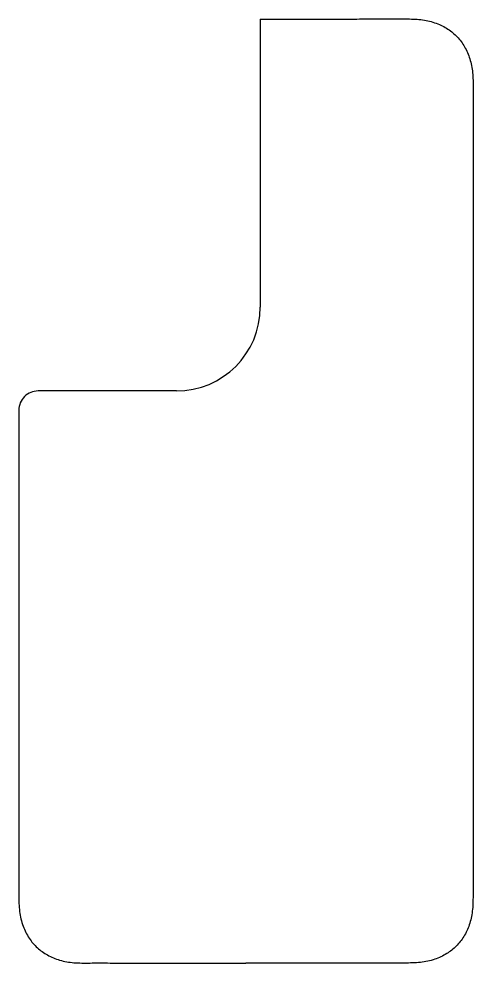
# Model space of a CAD drawing. Header units: millimetres. Extents: x 475 to 648, y 357 to 508.
# Drawn here: x 576.9 to 648, y 358.5 to 506.1 of the extents above; entities that cross this region are included whole.
import ezdxf

# ---------------------------------------------------------------- set-up
doc = ezdxf.new("R2010")
doc.units = ezdxf.units.MM
doc.header["$LTSCALE"] = 65.395
doc.layers.get('0').update_dxf_attribs({"linetype": 'CONTINUOUS'})

msp = doc.modelspace()

# ---------------------------------------------------------------- linework, layer by layer
at = {"color": 2, "linetype": 'Continuous'}
for p, q in [((614.66, 506.04), (614.66, 461.03)), ((601.54, 447.91), (579.89, 447.91))]:
    msp.add_line(p, q, dxfattribs=at)
for centre, radius, start, end in [((601.54, 461.03), 13.12, 270, 360), ((579.89, 444.91), 3, 90, 180.0002)]:
    msp.add_arc(centre, radius, start, end, dxfattribs=at)
for points, knots in [([(614.66, 506.04), (616.07, 506.04), (618.79, 506.04), (622.71, 506.04), (626.34, 506.04), (629.69, 506.04), (632.79, 506.05), (635.63, 506.04), (638.22, 506.07), (640.59, 505.92), (642.67, 505.26), (644.43, 504.27), (645.86, 502.93), (646.94, 501.26), (647.68, 499.28), (647.98, 497), (647.94, 494.52), (647.95, 491.8), (647.94, 488.86), (647.95, 485.67), (647.95, 482.23), (647.95, 478.51), (647.95, 474.49), (647.95, 470.16), (647.95, 465.48), (647.95, 460.44), (647.95, 454.99), (647.95, 449.12), (647.95, 442.79), (647.95, 435.96), (647.95, 428.61), (647.95, 420.92), (647.95, 413.38), (647.95, 406.43), (647.95, 400.28), (647.95, 394.83), (647.95, 389.95), (647.95, 385.56), (647.95, 381.6), (647.95, 378.02), (647.95, 374.77), (647.95, 371.8), (647.95, 369.12), (647.93, 366.68), (647.44, 364.5), (646.58, 362.64), (645.38, 361.09), (643.82, 359.88), (641.92, 359), (639.67, 358.51), (637.16, 358.51), (634.42, 358.51), (631.42, 358.51), (628.18, 358.51), (624.66, 358.51), (620.85, 358.51), (616.74, 358.51), (613.9, 358.51), (612.42, 358.51)], [0, 0, 0, 0, 0.020302, 0.039087, 0.056457, 0.072519, 0.087371, 0.101013, 0.113449, 0.124605, 0.134981, 0.144578, 0.153537, 0.162887, 0.172959, 0.183744, 0.195672, 0.208692, 0.222794, 0.238061, 0.254557, 0.272369, 0.291599, 0.312354, 0.334746, 0.358904, 0.384963, 0.413066, 0.443381, 0.476074, 0.511358, 0.549239, 0.586716, 0.61992, 0.649187, 0.675206, 0.698488, 0.719421, 0.73832, 0.755439, 0.77099, 0.785148, 0.798071, 0.809693, 0.820141, 0.829874, 0.838982, 0.848069, 0.858038, 0.868984, 0.880904, 0.894075, 0.908425, 0.923978, 0.940824, 0.959054, 0.978739, 1, 1, 1, 1]), ([(576.89, 444.91), (576.89, 442.21), (576.89, 437.02), (576.89, 429.51), (576.89, 422.53), (576.89, 416.06), (576.89, 410.05), (576.89, 404.47), (576.89, 399.29), (576.89, 394.49), (576.89, 390.03), (576.89, 385.89), (576.89, 382.05), (576.89, 378.48), (576.89, 375.14), (576.89, 372.03), (576.89, 369.19), (576.9, 366.6), (577.45, 364.32), (578.41, 362.38), (579.72, 360.84), (581.37, 359.68), (583.31, 358.87), (585.58, 358.48), (588.1, 358.52), (590.86, 358.51), (593.84, 358.51), (597.06, 358.51), (600.51, 358.51), (604.22, 358.51), (608.21, 358.51), (610.98, 358.51), (612.42, 358.51)], [0, 0, 0, 0, 0.068481, 0.13205, 0.191059, 0.245835, 0.296682, 0.343881, 0.387689, 0.42835, 0.466104, 0.501123, 0.533554, 0.563669, 0.591888, 0.618464, 0.642843, 0.664212, 0.68408, 0.70197, 0.718644, 0.735085, 0.752627, 0.771827, 0.793193, 0.816535, 0.841939, 0.869162, 0.898301, 0.929637, 0.963448, 1, 1, 1, 1])]:
    msp.add_open_spline(points, degree=3, knots=knots, dxfattribs=at)

doc.saveas('drawing.dxf')
